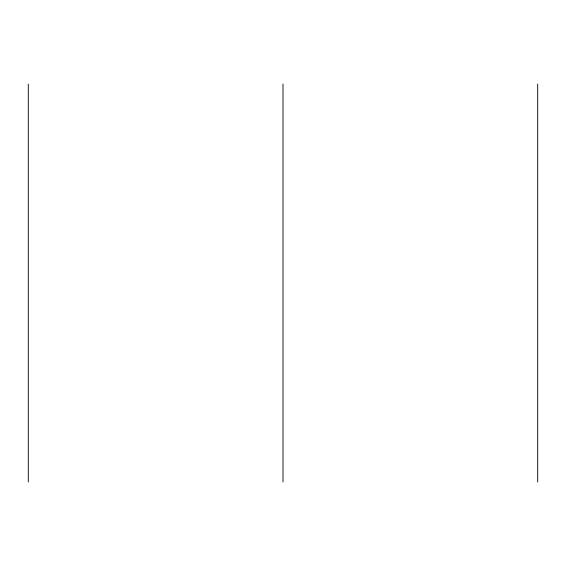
<?xml version="1.0" encoding="UTF-8"?>
<svg xmlns="http://www.w3.org/2000/svg" width="566" height="566" viewBox="0 0 566 566"><rect width="100%" height="100%" fill="white"/><g stroke="black" fill="none" stroke-linecap="round" stroke-linejoin="round"><path stroke-width="0.85" d="M537.7 84.016L537.7 481.984M283 84.016L283 481.984M28.3 84.016L28.3 481.984"/></g></svg>
